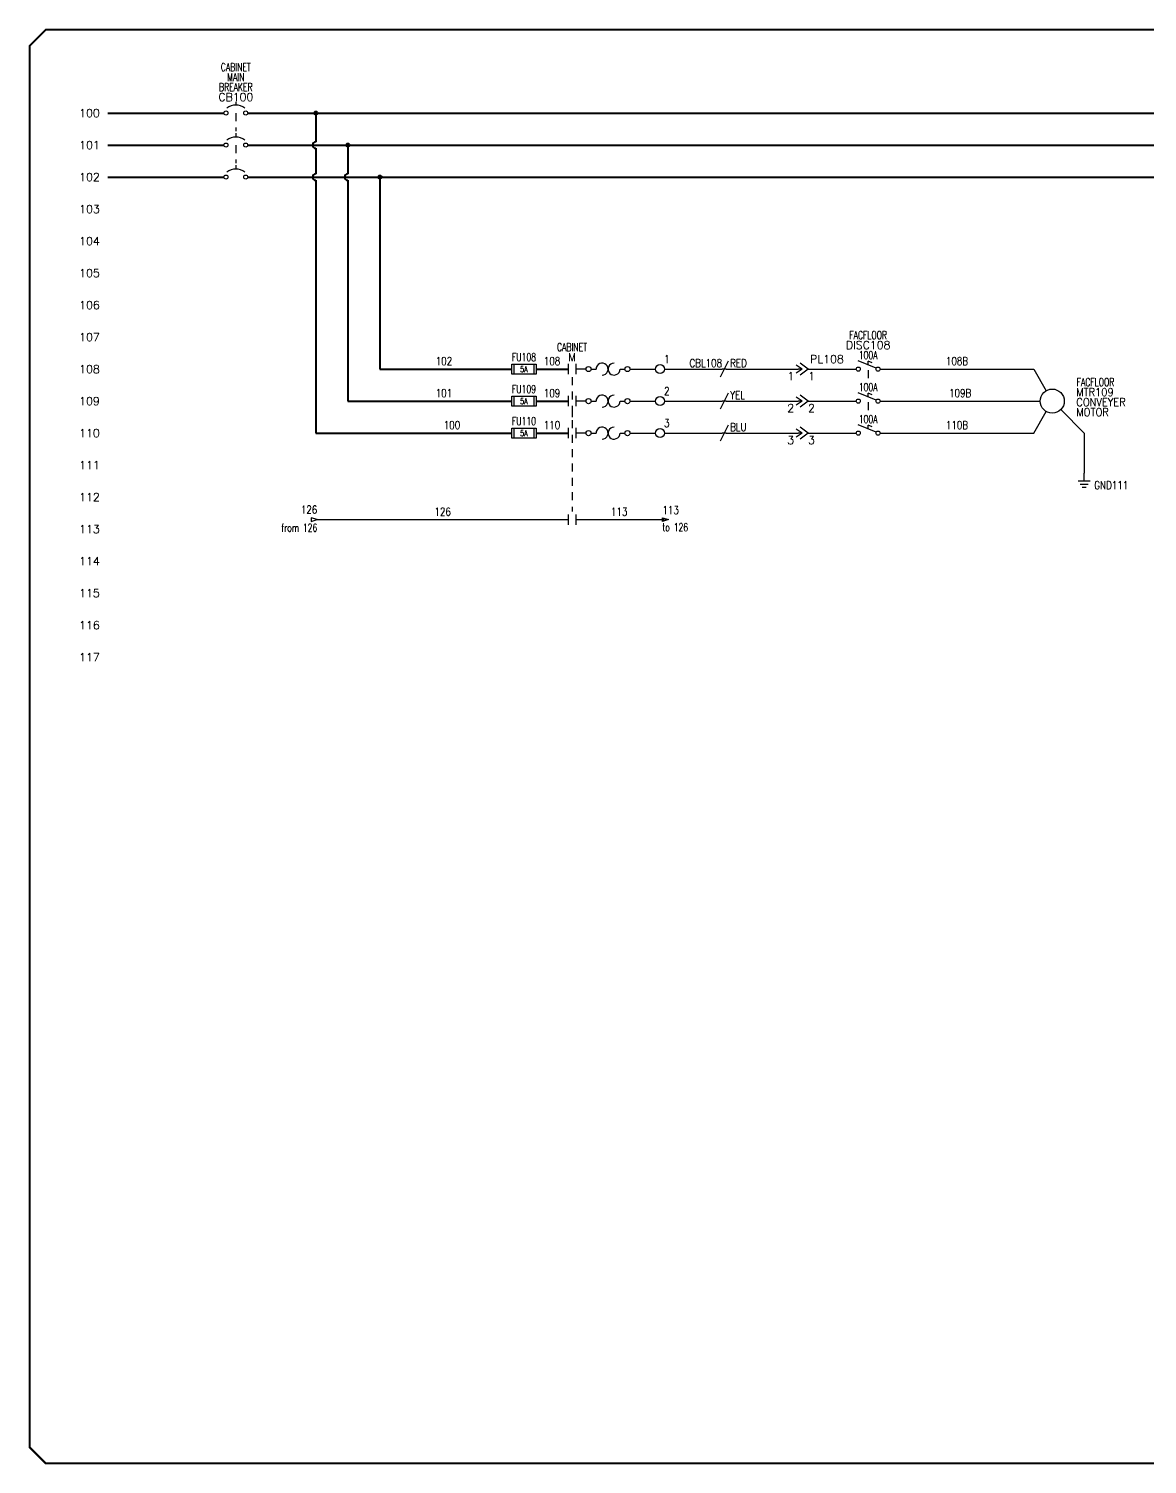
# Model space of a CAD drawing. Extents: x 0 to 33.5, y 0 to 22.4.
# Drawn here: x 0.02 to 17.48, y 0.02 to 22.44 of the extents above; entities that cross this region are included whole.
import ezdxf
from ezdxf.enums import TextEntityAlignment as Align

# ---------------------------------------------------------------- set-up
doc = ezdxf.new("R2010")
doc.units = 0
doc.header["$LTSCALE"] = 0.25
doc.header["$MEASUREMENT"] = 0
doc.linetypes.add('DASHED', pattern=[0.75, 0.5, -0.25])
doc.linetypes.add('HIDDEN2', pattern=[0.1875, 0.125, -0.0625])
for name, color, linetype in [('DESC', 150, 'Continuous'), ('LINK', 9, 'DASHED'), ('LOC', 8, 'Continuous'), ('MISC', 7, 'Continuous'), ('SYMS', 7, 'Continuous'), ('TAGS', 150, 'Continuous'), ('TERMS', 123, 'Continuous'), ('TITLE', 7, 'Continuous'), ('WIRECOPY', 84, 'Continuous'), ('WIRENO', 72, 'Continuous'), ('WIREREF', 52, 'Continuous'), ('WIREREF_DEST', 52, 'Continuous'), ('WIRES_14AWG_BLU', 5, 'Continuous'), ('XREF', 7, 'Continuous')]:
    doc.layers.add(name, color=color, linetype=linetype)
for name, color, linetype, lineweight in [('WIRES_10AWG_BLK', 9, 'Continuous', 40), ('WIRES_14AWG_BLK', 9, 'Continuous', 30), ('WIRES_14AWG_GRN', 3, 'Continuous', 30), ('WIRES_14AWG_RED', 1, 'Continuous', 30), ('WIRES_14AWG_YEL', 2, 'Continuous', 30)]:
    doc.layers.add(name, color=color, linetype=linetype, lineweight=lineweight)
doc.styles.add('ITALIC', font='ITALIC')
doc.styles.add('SIMPLEX', font='SIMPLEX')
doc.styles.add('WD', font='romans.shx')

# ---------------------------------------------------------------- blocks, each defined once
blk = doc.blocks.new('NO_NUM_acade_title')
at = {"layer": 'TITLE', "const_width": 0.0312}
blk.add_lwpolyline([(30.594, 0.281), (30.594, 22.177), (30.344, 22.427), (0.281, 22.427), (0.031, 22.177), (0.031, 0.281), (0.281, 0.031), (30.344, 0.031)], close=True, dxfattribs=at)
at = {"layer": 'TITLE', "color": 1, "style": 'ITALIC'}
for tag, height, p in [('TITLE#1', 0.125, (32.156, 3.406)), ('TITLE#2', 0.125, (32.156, 3.204)), ('TITLE#3', 0.125, (32.156, 3.001)), ('TITLE#4', 0.125, (32.156, 2.799)), ('DWG#', 0.2, (32.156, 0.826))]:
    blk.add_attdef(tag, text='', height=height, dxfattribs=at).set_placement(p, align=Align.CENTER)
at = {"layer": 'TITLE', "color": 1, "style": 'SIMPLEX'}
blk.add_attdef('CAD#', (30.826, 1.958), '', height=0.0938, rotation=90, dxfattribs=at)
at = {"layer": 'TITLE', "color": 1}
for tag, p, height, style in [('ENGINEER', (31.237, 1.958), 0.0938, 'ITALIC'), ('CHKDBY', (32.424, 1.958), 0.0938, 'ITALIC'), ('JOB#', (31.464, 1.644), 0.0938, 'SIMPLEX'), ('DRAWNBY', (32.494, 1.644), 0.0938, 'ITALIC'), ('SCALE', (31.353, 1.344), 0.0938, 'SIMPLEX'), ('DATE', (32.408, 1.344), 0.0938, 'SIMPLEX'), ('SHTS', (32.532, 0.25), 0.2, 'ITALIC')]:
    blk.add_attdef(tag, p, '', height=height, dxfattribs=dict(at, style=style))
at = {"layer": 'TITLE', "color": 1, "style": 'ITALIC'}
blk.add_attdef('SH#', text='', height=0.2, dxfattribs=at).set_placement((31.881, 0.25), align=Align.RIGHT)
at = {"layer": 'TITLE', "color": 7, "flags": 9}
blk.add_attdef('WD_TB', (31.219, 0.031), '', height=0.125, dxfattribs=at)
blk = doc.blocks.new('WD_MLRH')
at = {"style": 'WD'}
blk.add_attdef('RUNGFIRST', text='', height=0.125, dxfattribs=at).set_placement((-0.25, 0), align=Align.MIDDLE_RIGHT)
at = {"style": 'WD', "flags": 1}
for tag, p in [('RUNGHORV', (-0.25, -0.127)), ('RUNGDIST', (-0.25, -0.2)), ('RUNGCNT', (-0.25, -0.237)), ('RUNGINC', (-0.25, -0.163)), ('WIRE-START', (-0.25, -0.356)), ('WIRE-GSUF', (-0.25, -0.396)), ('PH3SPACE', (-0.25, -0.437)), ('WIREMODE', (-0.25, -0.281)), ('WIREFMT', (-0.25, -0.321))]:
    blk.add_attdef(tag, text='', height=0.025, dxfattribs=at).set_placement(p, align=Align.RIGHT)
blk = doc.blocks.new('HCB1')
blk.add_line((0, 0.173), (0, 0.126))
for centre in [(-0.155, 0), (0.155, 0)]:
    blk.add_circle(centre, 0.0322)
blk.add_arc((0, -0.109), 0.234, 53.1301, 126.8699)
at = {"style": 'WD', "width": 0.7}
for tag, p in [('INST', (0, 0.826)), ('LOC', (0, 0.656)), ('DESC1', (0, 0.5)), ('DESC2', (0, 0.344)), ('RATING1', (0, -0.188)), ('XREF', (0, -0.344))]:
    blk.add_attdef(tag, text='', height=0.125, dxfattribs=at).set_placement(p, align=Align.CENTER)
at = {"style": 'WD'}
blk.add_attdef('TAG1', text='', height=0.125, dxfattribs=at).set_placement((0, 0.188), align=Align.CENTER)
for tag, p in [('X2LINK', (0, 0.219)), ('X8LINK', (0, 0))]:
    blk.add_attdef(tag, p, '', height=0.01, dxfattribs=at)
for tag, p, height, flags in [('X4TERM01', (-0.188, 0), 0.0125, 1), ('X1TERM02', (0.188, 0), 0.0125, 1), ('FAMILY', (0.205, 0.152), 0.01, 9), ('CONTACT', (0.205, 0.133), 0.01, 9)]:
    blk.add_attdef(tag, p, '', height=height, dxfattribs=dict(at, flags=flags))
at = {"linetype": 'Continuous', "style": 'WD', "flags": 9}
for tag, p in [('ASSYCODE', (0.219, 0.062)), ('MFG', (0.228, 0.089)), ('CAT', (0.23, 0.108))]:
    blk.add_attdef(tag, text='', height=0.01, dxfattribs=at).set_placement(p, align=Align.CENTER)
at = {"linetype": 'Continuous', "style": 'WD', "flags": 8}
blk.add_attdef('TERM01', text='', height=0.125, dxfattribs=at).set_placement((-0.25, -0.031), align=Align.TOP_RIGHT)
blk.add_attdef('TERM02', text='', height=0.125, dxfattribs=at).set_placement((0.25, -0.031), align=Align.TOP_LEFT)
blk = doc.blocks.new('HCB2')
at = {"linetype": 'HIDDEN2'}
blk.add_line((0, 0.187), (0, 0.141), dxfattribs=at)
for centre in [(-0.155, 0), (0.155, 0)]:
    blk.add_circle(centre, 0.0322)
blk.add_arc((0, -0.109), 0.234, 53.1301, 126.8699)
at = {"style": 'WD', "width": 0.7}
for tag, p in [('INST', (0, 0.863)), ('LOC', (0, 0.693)), ('DESC1', (0, 0.537)), ('DESC2', (0, 0.38)), ('RATING1', (0, -0.188)), ('XREF', (0, -0.344))]:
    blk.add_attdef(tag, text='', height=0.125, dxfattribs=at).set_placement(p, align=Align.CENTER)
at = {"style": 'WD'}
blk.add_attdef('TAG2', text='', height=0.125, dxfattribs=at).set_placement((0, 0.224), align=Align.CENTER)
for tag, p in [('X2LINK', (0, 0.219)), ('X8LINK', (0, 0))]:
    blk.add_attdef(tag, p, '', height=0.01, dxfattribs=at)
for tag, p, height, flags in [('X4TERM01', (-0.188, 0), 0.0125, 1), ('FAMILY', (0.054, 0.183), 0.01, 9), ('CONTACT', (0.054, 0.159), 0.01, 9), ('X1TERM02', (0.188, 0), 0.0125, 1)]:
    blk.add_attdef(tag, p, '', height=height, dxfattribs=dict(at, flags=flags))
at = {"linetype": 'Continuous', "style": 'WD', "flags": 8}
blk.add_attdef('TERM01', text='', height=0.125, dxfattribs=at).set_placement((-0.25, -0.031), align=Align.TOP_RIGHT)
blk.add_attdef('TERM02', text='', height=0.125, dxfattribs=at).set_placement((0.25, -0.031), align=Align.TOP_LEFT)
blk = doc.blocks.new('WDDOT')
for radius in [0.03, 0.0187, 0.00929]:
    blk.add_circle((0, 0), radius)
blk = doc.blocks.new('WD_WCH')
at = {"linetype": 'Continuous', "style": 'WD', "width": 0.8}
blk.add_attdef('WIRECOPY', text='', height=0.125, dxfattribs=at).set_placement((0, 0.0625), align=Align.CENTER)
blk = doc.blocks.new('HFU1')
for p, q in [((-0.188, -0.078), (-0.188, 0.078)), ((-0.188, 0.078), (0.188, 0.078)), ((-0.156, 0.078), (-0.156, -0.078)), ((0.156, 0.078), (0.156, -0.078)), ((0.188, 0.078), (0.188, -0.078)), ((0.188, -0.078), (-0.188, -0.078))]:
    blk.add_line(p, q)
at = {"style": 'WD', "width": 0.7}
for tag, p in [('INST', (0, 0.422)), ('TAG1', (0, 0.125)), ('LOC', (0, 0.266))]:
    blk.add_attdef(tag, text='', height=0.125, dxfattribs=at).set_placement(p, align=Align.CENTER)
at = {"linetype": 'Continuous', "style": 'WD', "flags": 9}
for tag, p in [('ASSYCODE', (0.157, 0.251)), ('MFG', (0.156, 0.083)), ('CAT', (0.156, 0.102))]:
    blk.add_attdef(tag, text='', height=0.01, dxfattribs=at).set_placement(p, align=Align.CENTER)
at = {"style": 'WD'}
for tag, p, height, flags in [('X4TERM01', (-0.188, 0), 0.0109, 1), ('FAMILY', (0.129, 0.108), 0.01, 9), ('X1TERM02', (0.188, 0), 0.0109, 1)]:
    blk.add_attdef(tag, p, '', height=height, dxfattribs=dict(at, flags=flags))
at = {"style": 'WD', "width": 0.7}
blk.add_attdef('RATING1', text='', height=0.0938, dxfattribs=at).set_placement((0, 0), align=Align.MIDDLE_CENTER)
at = {"style": 'WD'}
for tag, p in [('X2LINK', (0, 0.109)), ('X8LINK', (0, -0.109))]:
    blk.add_attdef(tag, p, '', height=0.01, dxfattribs=at)
at = {"linetype": 'Continuous', "style": 'WD', "width": 0.7, "flags": 8}
blk.add_attdef('TERM01', text='', height=0.1, dxfattribs=at).set_placement((-0.25, -0.016), align=Align.TOP_RIGHT)
at = {"style": 'WD', "width": 0.7}
for tag, p in [('DESC1', (0.047, -0.234)), ('DESC2', (0.047, -0.391)), ('DESC3', (0.047, -0.547))]:
    blk.add_attdef(tag, text='', height=0.125, dxfattribs=at).set_placement(p, align=Align.MIDDLE_LEFT)
at = {"linetype": 'Continuous', "style": 'WD', "width": 0.7, "flags": 8}
blk.add_attdef('TERM02', text='', height=0.1, dxfattribs=at).set_placement((0.25, -0.016), align=Align.TOP_LEFT)
blk = doc.blocks.new('WD_WNH')
at = {"linetype": 'Continuous', "style": 'WD', "width": 0.8}
blk.add_attdef('WIRENO', text='', height=0.125, dxfattribs=at).set_placement((0, 0.062), align=Align.CENTER)
at = {"style": 'WD', "flags": 1}
for tag, p in [('W01USER', (0, 0.078)), ('W02USER', (0, 0.07)), ('W03USER', (0, 0.062)), ('W04USER', (0, 0.055)), ('W05USER', (0, 0.047)), ('W06USER', (0, 0.039)), ('W07USER', (0, 0.031)), ('W08USER', (0, 0.023)), ('W09USER', (0, 0.016)), ('W10USER', (0, 0.008))]:
    blk.add_attdef(tag, text='', height=0.005, dxfattribs=at).set_placement(p, align=Align.CENTER)
blk = doc.blocks.new('HMS21OL')
at = {"linetype": 'Continuous'}
for p, q in [((-0.062, 0.08), (-0.062, -0.08)), ((0.062, 0.08), (0.062, -0.08))]:
    blk.add_line(p, q, dxfattribs=at)
for p, q in [((0.219, 0), (0.062, 0)), ((0.299, 0), (0.375, 0)), ((0.75, 0), (0.826, 0))]:
    blk.add_line(p, q)
for centre in [(0.259, 0), (0.866, 0)]:
    blk.add_circle(centre, 0.04, dxfattribs=at)
for centre, start, end in [((0.469, 0), 270.001, 180.002), ((0.656, 0), 90, 0.001)]:
    blk.add_arc(centre, 0.0938, start, end)
at = {"style": 'WD'}
for tag, width, p in [('INST', 0.7, (0, 0.451)), ('TAG2', 0.9, (0, 0.125)), ('LOC', 0.7, (0, 0.281)), ('XREF', 0.7, (0, -0.297)), ('DESC1', 0.7, (0, -0.454)), ('DESC2', 0.7, (0, -0.61)), ('DESC3', 0.7, (0, -0.766))]:
    blk.add_attdef(tag, text='', height=0.125, dxfattribs=dict(at, width=width)).set_placement(p, align=Align.CENTER)
for tag, p, height, flags in [('X4TERM01', (-0.062, 0), 0.0125, 1), ('FAMILY', (0.097, 0.053), 0.01, 9), ('CONTACT', (0.097, 0.036), 0.01, 1), ('X1TERM02', (0.906, 0), 0.0125, 1)]:
    blk.add_attdef(tag, p, '', height=height, dxfattribs=dict(at, flags=flags))
for tag, p in [('X2LINK', (0, 0.125)), ('X8LINK', (0, -0.125))]:
    blk.add_attdef(tag, p, '', height=0.01, dxfattribs=at)
at = {"linetype": 'Continuous', "style": 'WD', "flags": 8}
blk.add_attdef('TERM01', text='', height=0.125, dxfattribs=at).set_placement((-0.125, -0.031), align=Align.TOP_RIGHT)
blk.add_attdef('TERM02', text='', height=0.125, dxfattribs=at).set_placement((0.969, -0.031), align=Align.TOP_LEFT)
blk = doc.blocks.new('HT0002')
blk.add_circle((0, 0), 0.0699)
at = {"style": 'WD'}
for tag, p, width in [('INST', (0.062, 0.42), 0.7), ('LOC', (0.062, 0.25), 0.7), ('DESC1', (0.053, -0.385), 0.8)]:
    blk.add_attdef(tag, p, '', height=0.125, dxfattribs=dict(at, width=width))
at = {"style": 'WD', "flags": 1}
for tag, p, height in [('X4TERM01', (-0.07, 0), 0.0125), ('X4TERMDESC01', (-0.055, -0.023), 0.025), ('X2TERMDESC01', (-0.006, 0.029), 0.025), ('STRIPSEQ', (0, 0), 0.00125), ('X2TERM01', (0, 0.07), 0.0125), ('X2PIN01', (0.033, 0.084), 0.0125), ('X1TERMDESC01', (0.039, 0.007), 0.025), ('X1TERM01', (0.07, 0), 0.0125), ('X1PIN01', (0.087, 0.016), 0.0125), ('X4PIN01', (-0.114, -0.038), 0.0125), ('LINKTERM', (0, -0.002), 0.00125), ('X8TERM01', (0, -0.07), 0.0125), ('X8TERMDESC01', (0, -0.054), 0.025), ('X8PIN01', (0.026, -0.096), 0.0125)]:
    blk.add_attdef(tag, p, '', height=height, dxfattribs=at)
at = {"linetype": 'Continuous', "style": 'WD'}
for tag, p, height, width, flags in [('TERM01', (0.062, 0.094), 0.125, 0.8, 8), ('TAGSTRIP', (0.053, -0.229), 0.125, 0.9, 8), ('DESC2', (0.053, -0.541), 0.125, 0.8, 8), ('CAT', (0.213, -0.406), 0.109, 0.8, 1), ('DESC3', (0.053, -0.698), 0.125, 0.8, 8)]:
    blk.add_attdef(tag, p, '', height=height, dxfattribs=dict(at, width=width, flags=flags))
at = {"linetype": 'Continuous', "style": 'WD', "width": 0.8, "flags": 1}
blk.add_attdef('MFG', text='', height=0.109, dxfattribs=at).set_placement((0.088, -0.406), align=Align.RIGHT)
at = {"style": 'WD', "width": 0.7, "flags": 1}
blk.add_attdef('ASSYCODE', (0.062, -0.281), '', height=0.01, dxfattribs=at)
blk = doc.blocks.new('HW01')
for p, q in [((0.062, 0.125), (-0.062, -0.125)), ((0.031, 0), (-0.031, 0))]:
    blk.add_line(p, q)
at = {"style": 'WD', "width": 0.7, "flags": 1}
for tag, p in [('INST', (0, 0.357)), ('LOC', (0, 0.188)), ('XREF', (0, -0.3)), ('DESC1', (0, -0.456)), ('DESC2', (0, -0.613))]:
    blk.add_attdef(tag, text='', height=0.125, dxfattribs=at).set_placement(p, align=Align.CENTER)
at = {"style": 'WD', "width": 0.8}
blk.add_attdef('TAG1', text='', height=0.125, dxfattribs=at).set_placement((-0.031, 0.031), align=Align.RIGHT)
at = {"style": 'WD', "flags": 1}
for tag, p in [('X4TERM01', (-0.031, 0)), ('X1TERM01', (0.031, 0))]:
    blk.add_attdef(tag, p, '', height=0.0125, dxfattribs=at)
at = {"linetype": 'Continuous', "style": 'WD', "flags": 9}
blk.add_attdef('ASSYCODE', text='', height=0.01, dxfattribs=at).set_placement((0.029, 0.042), align=Align.CENTER)
at = {"style": 'WD'}
for tag, p in [('X2LINK', (0, 0.125)), ('X8LINK', (0, -0.125))]:
    blk.add_attdef(tag, p, '', height=0.01, dxfattribs=at)
at = {"style": 'WD', "flags": 9}
blk.add_attdef('FAMILY', text='', height=0.01, dxfattribs=at).set_placement((0.023, 0.118), align=Align.CENTER)
at = {"style": 'WD', "width": 0.8}
for tag, p, height in [('RATING1', (0.094, 0.031), 0.125), ('RATING2', (0.094, -0.13), 0.0938)]:
    blk.add_attdef(tag, p, '', height=height, dxfattribs=at)
at = {"style": 'WD', "width": 0.8, "flags": 1}
blk.add_attdef('MFG', text='', height=0.0938, dxfattribs=at).set_placement((-0.125, -0.031), align=Align.TOP_RIGHT)
blk.add_attdef('CAT', text='', height=0.0938, dxfattribs=at).set_placement((0.031, -0.031), align=Align.TOP_LEFT)
blk = doc.blocks.new('HW02')
for p, q in [((0.062, 0.125), (-0.062, -0.125)), ((0.031, 0), (-0.031, 0))]:
    blk.add_line(p, q)
at = {"style": 'WD', "width": 0.7, "flags": 1}
for tag, p in [('INST', (0, 0.357)), ('LOC', (0, 0.188)), ('XREF', (0, -0.3)), ('DESC1', (0, -0.456)), ('DESC2', (0, -0.613))]:
    blk.add_attdef(tag, text='', height=0.125, dxfattribs=at).set_placement(p, align=Align.CENTER)
at = {"style": 'WD', "width": 0.8}
blk.add_attdef('TAG2', text='', height=0.125, dxfattribs=at).set_placement((-0.031, 0.031), align=Align.RIGHT)
at = {"style": 'WD', "flags": 1}
for tag, p in [('X4TERM01', (-0.031, 0)), ('X1TERM01', (0.031, 0))]:
    blk.add_attdef(tag, p, '', height=0.0125, dxfattribs=at)
at = {"style": 'WD'}
for tag, p in [('X2LINK', (0, 0.125)), ('X8LINK', (0, -0.125))]:
    blk.add_attdef(tag, p, '', height=0.01, dxfattribs=at)
at = {"style": 'WD', "flags": 9}
blk.add_attdef('FAMILY', text='', height=0.01, dxfattribs=at).set_placement((0.023, 0.118), align=Align.CENTER)
at = {"style": 'WD', "width": 0.8}
for tag, p, height in [('RATING1', (0.094, 0.031), 0.125), ('RATING2', (0.094, -0.13), 0.0938)]:
    blk.add_attdef(tag, p, '', height=height, dxfattribs=at)
blk = doc.blocks.new('HC01PJ')
for p, q in [((-0.031, 0), (-0.125, 0.062)), ((-0.031, 0), (-0.125, -0.062)), ((-0.031, 0), (-0.094, 0)), ((0.062, 0), (-0.062, 0.094)), ((0.062, 0), (-0.062, -0.094))]:
    blk.add_line(p, q)
at = {"style": 'WD', "width": 0.7}
for tag, p in [('DESC1', (-0.031, 0.406)), ('DESC2', (-0.031, 0.25))]:
    blk.add_attdef(tag, text='', height=0.125, dxfattribs=at).set_placement(p, align=Align.RIGHT)
for tag, p in [('INST', (0.094, 0.406)), ('LOC', (0.094, 0.25))]:
    blk.add_attdef(tag, p, '', height=0.125, dxfattribs=at)
at = {"style": 'WD'}
for tag, p, height, flags in [('X4TERMDESC01', (-0.106, 0.022), 0.01, 1), ('X4TERM01', (-0.094, 0), 0.0125, 1), ('FAMILY', (0.048, 0.121), 0.01, 9), ('X1TERM02', (0.062, 0), 0.0125, 1), ('X1TERMDESC02', (0.067, 0.016), 0.01, 1)]:
    blk.add_attdef(tag, p, '', height=height, dxfattribs=dict(at, flags=flags))
for tag, p, height in [('X2LINK', (-0.062, 0.125), 0.01), ('TAG1', (0.094, 0.094), 0.125), ('X8LINK', (-0.062, -0.125), 0.01)]:
    blk.add_attdef(tag, p, '', height=height, dxfattribs=at)
at = {"linetype": 'Continuous', "style": 'WD', "flags": 9}
for tag, p in [('ASSYCODE', (0.067, 0.044)), ('MFG', (0.072, 0.057)), ('CAT', (0.073, 0.077))]:
    blk.add_attdef(tag, text='', height=0.01, dxfattribs=at).set_placement(p, align=Align.CENTER)
at = {"linetype": 'Continuous', "style": 'WD', "flags": 8}
blk.add_attdef('TERM01', text='', height=0.125, dxfattribs=at).set_placement((-0.156, -0.047), align=Align.TOP_RIGHT)
blk.add_attdef('TERM02', text='', height=0.125, dxfattribs=at).set_placement((0.062, -0.047), align=Align.TOP_LEFT)
blk = doc.blocks.new('HC02PJ')
for p, q in [((-0.031, 0), (-0.125, 0.062)), ((-0.031, 0), (-0.125, -0.062)), ((-0.031, 0), (-0.094, 0)), ((0.062, 0), (-0.062, 0.094)), ((0.062, 0), (-0.062, -0.094))]:
    blk.add_line(p, q)
at = {"style": 'WD', "width": 0.7}
for tag, p in [('DESC1', (-0.031, 0.406)), ('DESC2', (-0.031, 0.25))]:
    blk.add_attdef(tag, text='', height=0.125, dxfattribs=at).set_placement(p, align=Align.RIGHT)
for tag, p in [('INST', (0.094, 0.406)), ('LOC', (0.094, 0.25))]:
    blk.add_attdef(tag, p, '', height=0.125, dxfattribs=at)
at = {"style": 'WD'}
for tag, p, height, flags in [('X4TERMDESC01', (-0.113, 0.019), 0.01, 1), ('X4TERM01', (-0.094, 0), 0.0125, 1), ('FAMILY', (0.048, 0.121), 0.01, 9), ('X1TERM02', (0.062, 0), 0.0125, 1), ('X1TERMDESC02', (0.067, 0.014), 0.01, 1)]:
    blk.add_attdef(tag, p, '', height=height, dxfattribs=dict(at, flags=flags))
for tag, p, height in [('X2LINK', (-0.062, 0.125), 0.01), ('TAG2', (0.094, 0.094), 0.125), ('X8LINK', (-0.062, -0.125), 0.01)]:
    blk.add_attdef(tag, p, '', height=height, dxfattribs=at)
at = {"linetype": 'Continuous', "style": 'WD', "flags": 8}
blk.add_attdef('TERM01', text='', height=0.125, dxfattribs=at).set_placement((-0.156, -0.047), align=Align.TOP_RIGHT)
blk.add_attdef('TERM02', text='', height=0.125, dxfattribs=at).set_placement((0.062, -0.047), align=Align.TOP_LEFT)
blk = doc.blocks.new('HDS11')
for p, q in [((0.126, 0.013), (-0.156, 0.13)), ((0, 0.065), (0, 0.125)), ((0.062, 0.099), (0, 0.125))]:
    blk.add_line(p, q)
for centre in [(-0.155, 0), (0.155, 0)]:
    blk.add_circle(centre, 0.0322)
at = {"style": 'WD', "width": 0.7}
for tag, p in [('INST', (0, 0.625)), ('LOC', (0, 0.469)), ('RATING1', (0, 0.156)), ('XREF', (0, -0.236)), ('DESC1', (0, -0.406)), ('DESC2', (0, -0.562))]:
    blk.add_attdef(tag, text='', height=0.125, dxfattribs=at).set_placement(p, align=Align.CENTER)
at = {"style": 'WD'}
blk.add_attdef('TAG1', text='', height=0.125, dxfattribs=at).set_placement((0, 0.312), align=Align.CENTER)
for tag, p in [('X2LINK', (0, 0.438)), ('X8LINK', (0, -0.016))]:
    blk.add_attdef(tag, p, '', height=0.01, dxfattribs=at)
for tag, p, height, flags in [('X4TERM01', (-0.188, 0), 0.0125, 1), ('X1TERM02', (0.188, 0), 0.0125, 1), ('FAMILY', (0.206, 0.131), 0.01, 9), ('CONTACT', (0.206, 0.04), 0.01, 9)]:
    blk.add_attdef(tag, p, '', height=height, dxfattribs=dict(at, flags=flags))
at = {"linetype": 'Continuous', "style": 'WD', "flags": 9}
for tag, p in [('ASSYCODE', (0.219, 0.062)), ('MFG', (0.228, 0.089)), ('CAT', (0.23, 0.108))]:
    blk.add_attdef(tag, text='', height=0.01, dxfattribs=at).set_placement(p, align=Align.CENTER)
at = {"linetype": 'Continuous', "style": 'WD', "flags": 8}
blk.add_attdef('TERM01', text='', height=0.125, dxfattribs=at).set_placement((-0.25, -0.031), align=Align.TOP_RIGHT)
blk.add_attdef('TERM02', text='', height=0.125, dxfattribs=at).set_placement((0.25, -0.031), align=Align.TOP_LEFT)
blk = doc.blocks.new('HDS21')
for p, q in [((0.126, 0.013), (-0.156, 0.13)), ((0, 0.065), (0, 0.125)), ((0.062, 0.099), (0, 0.125))]:
    blk.add_line(p, q)
for centre in [(-0.155, 0), (0.155, 0)]:
    blk.add_circle(centre, 0.0322)
at = {"style": 'WD', "width": 0.7}
for tag, p in [('INST', (0, 0.625)), ('LOC', (0, 0.469)), ('RATING1', (0, 0.156)), ('XREF', (0, -0.236)), ('DESC1', (0, -0.406)), ('DESC2', (0, -0.562))]:
    blk.add_attdef(tag, text='', height=0.125, dxfattribs=at).set_placement(p, align=Align.CENTER)
at = {"style": 'WD'}
blk.add_attdef('TAG2', text='', height=0.125, dxfattribs=at).set_placement((0, 0.312), align=Align.CENTER)
for tag, p in [('X2LINK', (0, 0.281)), ('X8LINK', (0, -0.016))]:
    blk.add_attdef(tag, p, '', height=0.01, dxfattribs=at)
for tag, p, height, flags in [('X4TERM01', (-0.188, 0), 0.0125, 1), ('X1TERM02', (0.188, 0), 0.0125, 1), ('FAMILY', (0.206, 0.131), 0.01, 9), ('CONTACT', (0.206, 0.103), 0.01, 9)]:
    blk.add_attdef(tag, p, '', height=height, dxfattribs=dict(at, flags=flags))
at = {"linetype": 'Continuous', "style": 'WD', "flags": 8}
blk.add_attdef('TERM01', text='', height=0.125, dxfattribs=at).set_placement((-0.25, -0.031), align=Align.TOP_RIGHT)
blk.add_attdef('TERM02', text='', height=0.125, dxfattribs=at).set_placement((0.25, -0.031), align=Align.TOP_LEFT)
blk = doc.blocks.new('HMO13')
blk.add_circle((0, 0), 0.188)
at = {"style": 'WD'}
for tag, p, width in [('INST', (0.381, 0.403), 0.7), ('LOC', (0.381, 0.234), 0.7), ('TAG1', (0.375, 0.077), 0.9), ('DESC1', (0.376, -0.079), 0.9), ('DESC2', (0.376, -0.235), 0.9), ('RATING3', (0.375, -0.548), 0.8), ('DESC3', (0.376, -0.391), 0.9), ('RATING4', (0.375, -0.704), 0.8), ('WDTAGALT', (0.375, -0.875), 0.7)]:
    blk.add_attdef(tag, p, '', height=0.125, dxfattribs=dict(at, width=width))
at = {"style": 'WD', "width": 0.8}
blk.add_attdef('RATING1', text='', height=0.1, dxfattribs=at).set_placement((0, 0), align=Align.CENTER)
at = {"style": 'WD', "flags": 1}
for tag, p in [('X4TERM02', (-0.188, 0)), ('X0TERM01', (-0.094, 0.162)), ('X0TERM03', (-0.094, -0.162)), ('X0TERM04', (0.133, -0.133))]:
    blk.add_attdef(tag, p, '', height=0.0125, dxfattribs=at)
at = {"linetype": 'Continuous', "style": 'WD', "flags": 9}
blk.add_attdef('ASSYCODE', text='', height=0.01, dxfattribs=at).set_placement((0, 0.125), align=Align.CENTER)
at = {"style": 'WD', "flags": 9}
blk.add_attdef('FAMILY', text='', height=0.01, dxfattribs=at).set_placement((-0.005, 0.17), align=Align.CENTER)
at = {"linetype": 'Continuous', "style": 'WD', "flags": 1}
for tag, p in [('MFG', (0, 0.14)), ('CAT', (0, 0.159))]:
    blk.add_attdef(tag, text='', height=0.01, dxfattribs=at).set_placement(p, align=Align.MIDDLE)
at = {"style": 'WD', "width": 0.8}
blk.add_attdef('RATING2', text='', height=0.1, dxfattribs=at).set_placement((0, -0.031), align=Align.TOP_CENTER)
blk = doc.blocks.new('VGND2')
for p, q in [((0, -0.125), (0, 0)), ((0.09375, -0.125), (-0.09375, -0.125)), ((-0.0625, -0.171875), (0.0625, -0.171875)), ((-0.03125, -0.21875), (0.03125, -0.21875))]:
    blk.add_line(p, q)
at = {"style": 'WD', "flags": 1}
for tag in ['ASSYCODE', 'X2TERM01', 'CAT', 'FAMILY', 'MFG']:
    blk.add_attdef(tag, (0, 0), '', height=0.01, dxfattribs=at)
at = {"style": 'WD', "width": 0.8}
for tag, p in [('INST', (0.15625, 0.125)), ('LOC', (0.15625, -0.03125)), ('TAG1', (0.15625, -0.1875)), ('DESC1', (0.15625, -0.34375)), ('DESC2', (0.15625, -0.5))]:
    blk.add_attdef(tag, text='', height=0.125, dxfattribs=at).set_placement(p, align=Align.MIDDLE_LEFT)
blk = doc.blocks.new('HCR21')
at = {"linetype": 'Continuous'}
for p, q in [((-0.062, 0.08), (-0.062, -0.08)), ((0.062, 0.08), (0.062, -0.08))]:
    blk.add_line(p, q, dxfattribs=at)
at = {"style": 'WD'}
for tag, width, p in [('INST', 0.7, (0, 0.451)), ('TAG2', 0.9, (0, 0.125)), ('LOC', 0.7, (0, 0.281)), ('XREF', 0.7, (0, -0.297)), ('DESC1', 0.7, (0, -0.449)), ('DESC2', 0.7, (0, -0.597)), ('DESC3', 0.7, (0, -0.744))]:
    blk.add_attdef(tag, text='', height=0.125, dxfattribs=dict(at, width=width)).set_placement(p, align=Align.CENTER)
for tag, p, height, flags in [('X4TERM01', (-0.062, 0), 0.0125, 1), ('X1TERM02', (0.062, 0), 0.0125, 1), ('FAMILY', (0.097, 0.053), 0.01, 9), ('CONTACT', (0.097, 0.036), 0.01, 1)]:
    blk.add_attdef(tag, p, '', height=height, dxfattribs=dict(at, flags=flags))
for tag, p in [('X2LINK', (0, 0.125)), ('X8LINK', (0, -0.125))]:
    blk.add_attdef(tag, p, '', height=0.01, dxfattribs=at)
at = {"linetype": 'Continuous', "style": 'WD', "flags": 8}
blk.add_attdef('TERM01', text='', height=0.125, dxfattribs=at).set_placement((-0.125, -0.016), align=Align.TOP_RIGHT)
blk.add_attdef('TERM02', text='', height=0.125, dxfattribs=at).set_placement((0.125, -0.016), align=Align.TOP_LEFT)
blk = doc.blocks.new('HA1D3')
blk.add_lwpolyline([(-0.094, 0), (-0.094, -0.031), (0, 0), (-0.094, 0.031), (-0.094, 0)])
at = {"style": 'WD', "width": 0.8, "flags": 8}
blk.add_attdef('WIRENO', text='', height=0.125, dxfattribs=at).set_placement((0, 0.094), align=Align.RIGHT)
at = {"style": 'WD', "flags": 1}
blk.add_attdef('SIGCODE', text='', height=0.01, dxfattribs=at).set_placement((-0.02, 0.047), align=Align.RIGHT)
blk.add_attdef('X1TERM01', (0, 0), '', height=0.01, dxfattribs=at)
at = {"style": 'WD', "width": 0.7}
for tag, p in [('XREF', (0, -0.188)), ('DESC1', (0, -0.375))]:
    blk.add_attdef(tag, text='', height=0.125, dxfattribs=at).set_placement(p, align=Align.RIGHT)
blk = doc.blocks.new('HA1S1')
for points in [[(0, 0), (0, 0.031), (0.094, 0), (0, -0.031), (0, 0)], [(0.011, 0.016), (0.011, -0.016), (0.058, 0), (0.011, 0.016)]]:
    blk.add_lwpolyline(points)
at = {"style": 'WD', "flags": 1}
for tag, p in [('SIGCODE', (-0.02, 0.047)), ('X4TERM01', (0, 0))]:
    blk.add_attdef(tag, p, '', height=0.01, dxfattribs=at)
at = {"style": 'WD', "width": 0.8, "flags": 8}
blk.add_attdef('WIRENO', (0, 0.087), '', height=0.125, dxfattribs=at)
at = {"style": 'WD', "width": 0.7}
for tag, p in [('XREF', (0, -0.181)), ('DESC1', (0, -0.356))]:
    blk.add_attdef(tag, p, '', height=0.125, dxfattribs=at)

msp = doc.modelspace()

# ---------------------------------------------------------------- linework, layer by layer
at = {"layer": 'LINK'}
for points in [[(3.25, 21.125), (3.25, 20.844)], [(3.25, 20.625), (3.25, 20.344)], [(13.125, 17.109), (13.125, 16.906)], [(8.5, 17), (8.5, 16.75)], [(8.5, 17), (8.5, 14.898)], [(13.125, 16.609), (13.125, 16.406)], [(8.5, 16.5), (8.5, 16.25)]]:
    msp.add_lwpolyline(points, dxfattribs=at)
at = {"layer": 'WIRES_10AWG_BLK'}
for p, q in [((1.25, 21.125), (3.062, 21.125)), ((3.438, 21.125), (27.75, 21.125)), ((4.5, 21.125), (4.5, 20.675)), ((1.25, 20.625), (3.062, 20.625)), ((3.438, 20.625), (27.75, 20.625)), ((4.5, 20.575), (4.5, 20.175)), ((5, 20.625), (5, 20.175)), ((1.25, 20.125), (3.062, 20.125)), ((3.438, 20.125), (27.75, 20.125)), ((4.5, 20.075), (4.5, 16.125)), ((5, 20.075), (5, 16.625)), ((5.5, 20.125), (5.5, 17.125)), ((5.5, 17.125), (7.562, 17.125)), ((7.938, 17.125), (8.438, 17.125)), ((5, 16.625), (7.562, 16.625)), ((7.938, 16.625), (8.438, 16.625)), ((4.5, 16.125), (7.562, 16.125)), ((7.938, 16.125), (8.438, 16.125))]:
    msp.add_line(p, q, dxfattribs=at)
for centre in [(4.5, 20.625), (4.5, 20.125), (5, 20.125)]:
    msp.add_arc(centre, 0.05, 90, 270, dxfattribs=at)
at = {"layer": 'WIRES_14AWG_BLK'}
for p, q in [((9.406, 17.125), (9.805, 17.125)), ((9.406, 16.625), (9.805, 16.625)), ((9.406, 16.125), (9.805, 16.125))]:
    msp.add_line(p, q, dxfattribs=at)
at = {"layer": 'WIRES_14AWG_BLU'}
for p, q in [((15.711, 16.125), (15.906, 16.463)), ((9.945, 16.125), (10.844, 16.125)), ((10.906, 16.125), (12.031, 16.125)), ((12.188, 16.125), (12.938, 16.125)), ((13.312, 16.125), (15.711, 16.125))]:
    msp.add_line(p, q, dxfattribs=at)
at = {"layer": 'WIRES_14AWG_GRN'}
for p, q in [((16.133, 16.492), (16.5, 16.125)), ((16.5, 16.125), (16.5, 15.5))]:
    msp.add_line(p, q, dxfattribs=at)
at = {"layer": 'WIRES_14AWG_RED'}
for p, q in [((9.945, 17.125), (10.844, 17.125)), ((10.906, 17.125), (12.031, 17.125)), ((12.188, 17.125), (12.938, 17.125)), ((13.312, 17.125), (15.711, 17.125)), ((15.711, 17.125), (15.906, 16.787)), ((4.522, 14.773), (8.438, 14.773)), ((8.562, 14.773), (9.912, 14.773))]:
    msp.add_line(p, q, dxfattribs=at)
at = {"layer": 'WIRES_14AWG_YEL'}
for p, q in [((9.945, 16.625), (10.844, 16.625)), ((10.906, 16.625), (12.031, 16.625)), ((12.188, 16.625), (12.938, 16.625)), ((13.312, 16.625), (15.812, 16.625))]:
    msp.add_line(p, q, dxfattribs=at)

# ---------------------------------------------------------------- block references
msp.add_blockref('NO_NUM_acade_title', (0, 0))
msp.add_blockref('WD_MLRH', (1.375, 21.125)).add_auto_attribs({'RUNGFIRST': '100'})
at = {"layer": 'SYMS'}
ref = msp.add_blockref('HCB1', (3.25, 21.125), dxfattribs=at)
ref.add_attrib('LOC', 'CABINET', dxfattribs={"layer": 'LOC', "height": 0.125, "style": 'WD', "width": 0.7}).set_placement((3.25, 21.781), align=Align.CENTER)
ref.add_attrib('DESC2', 'BREAKER', dxfattribs={"layer": 'DESC', "height": 0.125, "style": 'WD', "width": 0.7}).set_placement((3.25, 21.469), align=Align.CENTER)
ref.add_attrib('DESC1', 'MAIN', dxfattribs={"layer": 'DESC', "height": 0.125, "style": 'WD', "width": 0.7}).set_placement((3.25, 21.625), align=Align.CENTER)
ref.add_attrib('TAG1', 'CB100', dxfattribs={"layer": 'TAGS', "height": 0.125, "style": 'WD'}).set_placement((3.25, 21.312), align=Align.CENTER)
for name, p in [('WDDOT', (4.5, 21.125)), ('HCB2', (3.25, 20.625)), ('WDDOT', (5, 20.625)), ('HCB2', (3.25, 20.125)), ('WDDOT', (5.5, 20.125)), ('HMS21OL', (8.5, 16.625)), ('HMS21OL', (8.5, 16.125)), ('HCR21', (8.5, 14.773))]:
    msp.add_blockref(name, p, dxfattribs=at)
ref = msp.add_blockref('HDS11', (13.125, 17.125), dxfattribs=at)
ref.add_attrib('LOC', 'FACFLOOR', dxfattribs={"layer": 'LOC', "height": 0.125, "style": 'WD', "width": 0.7}).set_placement((13.125, 17.594), align=Align.CENTER)
ref.add_attrib('TAG1', 'DISC108', dxfattribs={"layer": 'TAGS', "height": 0.125, "style": 'WD'}).set_placement((13.125, 17.438), align=Align.CENTER)
ref.add_attrib('RATING1', '100A', dxfattribs={"layer": 'MISC', "height": 0.125, "style": 'WD', "width": 0.7}).set_placement((13.125, 17.281), align=Align.CENTER)
ref = msp.add_blockref('HMS21OL', (8.5, 17.125), dxfattribs=at)
ref.add_attrib('LOC', 'CABINET', dxfattribs={"layer": 'LOC', "height": 0.125, "style": 'WD', "width": 0.7}).set_placement((8.5, 17.406), align=Align.CENTER)
ref.add_attrib('TAG2', 'M', dxfattribs={"layer": 'TAGS', "height": 0.125, "style": 'WD', "width": 0.9}).set_placement((8.5, 17.25), align=Align.CENTER)
ref = msp.add_blockref('HFU1', (7.75, 17.125), dxfattribs=at)
ref.add_attrib('RATING1', '5A', dxfattribs={"layer": 'MISC', "height": 0.0938, "style": 'WD', "width": 0.7}).set_placement((7.75, 17.125), align=Align.MIDDLE_CENTER)
ref.add_attrib('TAG1', 'FU108', dxfattribs={"layer": 'TAGS', "height": 0.125, "style": 'WD', "width": 0.7}).set_placement((7.75, 17.25), align=Align.CENTER)
ref = msp.add_blockref('HT0002', (9.875, 17.125), dxfattribs=at)
ref.add_attrib('TERM01', '1', (9.938, 17.219), dxfattribs={"layer": 'TERMS', "linetype": 'Continuous', "height": 0.125, "style": 'WD', "width": 0.8, "flags": 8})
ref = msp.add_blockref('HW01', (10.875, 17.125), dxfattribs=at)
ref.add_attrib('RATING1', 'RED', (10.969, 17.156), dxfattribs={"layer": 'MISC', "height": 0.125, "style": 'WD', "width": 0.8})
ref.add_attrib('TAG1', 'CBL108', dxfattribs={"layer": 'TAGS', "height": 0.125, "style": 'WD', "width": 0.8}).set_placement((10.844, 17.156), align=Align.RIGHT)
ref = msp.add_blockref('HC01PJ', (12.125, 17.125), dxfattribs=at)
ref.add_attrib('TAG1', 'PL108', (12.219, 17.219), dxfattribs={"layer": 'TAGS', "height": 0.125, "style": 'WD'})
ref.add_attrib('TERM01', '1', dxfattribs={"layer": 'TERMS', "linetype": 'Continuous', "height": 0.125, "style": 'WD', "flags": 8}).set_placement((11.969, 17.078), align=Align.TOP_RIGHT)
ref.add_attrib('TERM02', '1', dxfattribs={"layer": 'TERMS', "linetype": 'Continuous', "height": 0.125, "style": 'WD', "flags": 8}).set_placement((12.188, 17.078), align=Align.TOP_LEFT)
ref = msp.add_blockref('HFU1', (7.75, 16.625), dxfattribs=at)
ref.add_attrib('RATING1', '5A', dxfattribs={"layer": 'MISC', "height": 0.0938, "style": 'WD', "width": 0.7}).set_placement((7.75, 16.625), align=Align.MIDDLE_CENTER)
ref.add_attrib('TAG1', 'FU109', dxfattribs={"layer": 'TAGS', "height": 0.125, "style": 'WD', "width": 0.7}).set_placement((7.75, 16.75), align=Align.CENTER)
ref = msp.add_blockref('HT0002', (9.875, 16.625), dxfattribs=at)
ref.add_attrib('TERM01', '2', (9.938, 16.719), dxfattribs={"layer": 'TERMS', "linetype": 'Continuous', "height": 0.125, "style": 'WD', "width": 0.8, "flags": 8})
ref = msp.add_blockref('HDS21', (13.125, 16.625), dxfattribs=at)
ref.add_attrib('RATING1', '100A', dxfattribs={"layer": 'MISC', "height": 0.125, "style": 'WD', "width": 0.7}).set_placement((13.125, 16.781), align=Align.CENTER)
ref = msp.add_blockref('HMO13', (16, 16.625), dxfattribs=at)
ref.add_attrib('DESC1', 'CONVEYER', (16.376, 16.546), dxfattribs={"layer": 'DESC', "height": 0.125, "style": 'WD', "width": 0.9})
ref.add_attrib('DESC2', 'MOTOR', (16.376, 16.39), dxfattribs={"layer": 'DESC', "height": 0.125, "style": 'WD', "width": 0.9})
ref.add_attrib('LOC', 'FACFLOOR', (16.381, 16.859), dxfattribs={"layer": 'LOC', "height": 0.125, "style": 'WD', "width": 0.7})
ref.add_attrib('TAG1', 'MTR109', (16.375, 16.702), dxfattribs={"layer": 'TAGS', "height": 0.125, "style": 'WD', "width": 0.9})
ref = msp.add_blockref('HW02', (10.875, 16.625), dxfattribs=at)
ref.add_attrib('RATING1', 'YEL', (10.969, 16.656), dxfattribs={"layer": 'MISC', "height": 0.125, "style": 'WD', "width": 0.8})
ref = msp.add_blockref('HC02PJ', (12.125, 16.625), dxfattribs=at)
ref.add_attrib('TERM01', '2', dxfattribs={"layer": 'TERMS', "linetype": 'Continuous', "height": 0.125, "style": 'WD', "flags": 8}).set_placement((11.969, 16.578), align=Align.TOP_RIGHT)
ref.add_attrib('TERM02', '2', dxfattribs={"layer": 'TERMS', "linetype": 'Continuous', "height": 0.125, "style": 'WD', "flags": 8}).set_placement((12.188, 16.578), align=Align.TOP_LEFT)
ref = msp.add_blockref('HFU1', (7.75, 16.125), dxfattribs=at)
ref.add_attrib('RATING1', '5A', dxfattribs={"layer": 'MISC', "height": 0.0938, "style": 'WD', "width": 0.7}).set_placement((7.75, 16.125), align=Align.MIDDLE_CENTER)
ref.add_attrib('TAG1', 'FU110', dxfattribs={"layer": 'TAGS', "height": 0.125, "style": 'WD', "width": 0.7}).set_placement((7.75, 16.25), align=Align.CENTER)
ref = msp.add_blockref('HDS21', (13.125, 16.125), dxfattribs=at)
ref.add_attrib('RATING1', '100A', dxfattribs={"layer": 'MISC', "height": 0.125, "style": 'WD', "width": 0.7}).set_placement((13.125, 16.281), align=Align.CENTER)
ref = msp.add_blockref('HT0002', (9.875, 16.125), dxfattribs=at)
ref.add_attrib('TERM01', '3', (9.938, 16.219), dxfattribs={"layer": 'TERMS', "linetype": 'Continuous', "height": 0.125, "style": 'WD', "width": 0.8, "flags": 8})
ref = msp.add_blockref('HW02', (10.875, 16.125), dxfattribs=at)
ref.add_attrib('RATING1', 'BLU', (10.969, 16.156), dxfattribs={"layer": 'MISC', "height": 0.125, "style": 'WD', "width": 0.8})
ref = msp.add_blockref('HC02PJ', (12.125, 16.125), dxfattribs=at)
ref.add_attrib('TERM01', '3', dxfattribs={"layer": 'TERMS', "linetype": 'Continuous', "height": 0.125, "style": 'WD', "flags": 8}).set_placement((11.969, 16.078), align=Align.TOP_RIGHT)
ref.add_attrib('TERM02', '3', dxfattribs={"layer": 'TERMS', "linetype": 'Continuous', "height": 0.125, "style": 'WD', "flags": 8}).set_placement((12.188, 16.078), align=Align.TOP_LEFT)
ref = msp.add_blockref('VGND2', (16.5, 15.5), dxfattribs=at)
ref.add_attrib('TAG1', 'GND111', dxfattribs={"layer": 'TAGS', "height": 0.125, "style": 'WD', "width": 0.8}).set_placement((16.656, 15.312), align=Align.MIDDLE_LEFT)
ref = msp.add_blockref('HA1D3', (4.522, 14.773), dxfattribs=at)
ref.add_attrib('WIRENO', '126', dxfattribs={"layer": 'WIREREF_DEST', "height": 0.125, "style": 'WD', "width": 0.8, "flags": 8}).set_placement((4.522, 14.867), align=Align.RIGHT)
ref.add_attrib('XREF', 'from 126', dxfattribs={"layer": 'XREF', "height": 0.125, "style": 'WD', "width": 0.7}).set_placement((4.522, 14.585), align=Align.RIGHT)
ref = msp.add_blockref('HA1S1', (9.912, 14.773), dxfattribs=at)
ref.add_attrib('WIRENO', '113', (9.912, 14.86), dxfattribs={"layer": 'WIREREF', "height": 0.125, "style": 'WD', "width": 0.8, "flags": 8})
ref.add_attrib('XREF', 'to 126', (9.912, 14.592), dxfattribs={"layer": 'XREF', "height": 0.125, "style": 'WD', "width": 0.7})
at = {"layer": 'WIRECOPY'}
ref = msp.add_blockref('WD_WCH', (6.5, 17.125), dxfattribs=at)
ref.add_attrib('WIRECOPY', '102', dxfattribs={"linetype": 'Continuous', "height": 0.125, "style": 'WD', "width": 0.8}).set_placement((6.5, 17.188), align=Align.CENTER)
ref = msp.add_blockref('WD_WCH', (6.5, 16.625), dxfattribs=at)
ref.add_attrib('WIRECOPY', '101', dxfattribs={"linetype": 'Continuous', "height": 0.125, "style": 'WD', "width": 0.8}).set_placement((6.5, 16.688), align=Align.CENTER)
ref = msp.add_blockref('WD_WCH', (6.625, 16.125), dxfattribs=at)
ref.add_attrib('WIRECOPY', '100', dxfattribs={"linetype": 'Continuous', "height": 0.125, "style": 'WD', "width": 0.8}).set_placement((6.625, 16.188), align=Align.CENTER)
at = {"layer": 'WIRENO'}
ref = msp.add_blockref('WD_WNH', (8.188, 17.125), dxfattribs=at)
ref.add_attrib('WIRENO', '108', dxfattribs={"linetype": 'Continuous', "height": 0.125, "style": 'WD', "width": 0.8}).set_placement((8.188, 17.188), align=Align.CENTER)
ref = msp.add_blockref('WD_WNH', (14.512, 17.125), dxfattribs=at)
ref.add_attrib('WIRENO', '108B', dxfattribs={"linetype": 'Continuous', "height": 0.125, "style": 'WD', "width": 0.8}).set_placement((14.512, 17.188), align=Align.CENTER)
ref = msp.add_blockref('WD_WNH', (8.188, 16.625), dxfattribs=at)
ref.add_attrib('WIRENO', '109', dxfattribs={"linetype": 'Continuous', "height": 0.125, "style": 'WD', "width": 0.8}).set_placement((8.188, 16.688), align=Align.CENTER)
ref = msp.add_blockref('WD_WNH', (14.562, 16.625), dxfattribs=at)
ref.add_attrib('WIRENO', '109B', dxfattribs={"linetype": 'Continuous', "height": 0.125, "style": 'WD', "width": 0.8}).set_placement((14.562, 16.688), align=Align.CENTER)
ref = msp.add_blockref('WD_WNH', (8.188, 16.125), dxfattribs=at)
ref.add_attrib('WIRENO', '110', dxfattribs={"linetype": 'Continuous', "height": 0.125, "style": 'WD', "width": 0.8}).set_placement((8.188, 16.188), align=Align.CENTER)
ref = msp.add_blockref('WD_WNH', (14.512, 16.125), dxfattribs=at)
ref.add_attrib('WIRENO', '110B', dxfattribs={"linetype": 'Continuous', "height": 0.125, "style": 'WD', "width": 0.8}).set_placement((14.512, 16.188), align=Align.CENTER)
ref = msp.add_blockref('WD_WNH', (6.48, 14.773), dxfattribs=at)
ref.add_attrib('WIRENO', '126', dxfattribs={"linetype": 'Continuous', "height": 0.125, "style": 'WD', "width": 0.8}).set_placement((6.48, 14.835), align=Align.CENTER)
ref = msp.add_blockref('WD_WNH', (9.237, 14.773), dxfattribs=at)
ref.add_attrib('WIRENO', '113', dxfattribs={"linetype": 'Continuous', "height": 0.125, "style": 'WD', "width": 0.8}).set_placement((9.237, 14.835), align=Align.CENTER)

# ---------------------------------------------------------------- texts
at = {"style": 'WD'}
for s, p in [('101', (1.125, 20.625)), ('102', (1.125, 20.125)), ('103', (1.125, 19.625)), ('104', (1.125, 19.125)), ('105', (1.125, 18.625)), ('106', (1.125, 18.125)), ('107', (1.125, 17.625)), ('108', (1.125, 17.125)), ('109', (1.125, 16.625)), ('110', (1.125, 16.125)), ('111', (1.125, 15.625)), ('112', (1.125, 15.125)), ('113', (1.125, 14.625)), ('114', (1.125, 14.125)), ('115', (1.125, 13.625)), ('116', (1.125, 13.125)), ('117', (1.125, 12.625))]:
    msp.add_text(s, height=0.125, dxfattribs=at).set_placement(p, align=Align.MIDDLE_RIGHT)

doc.saveas('drawing.dxf')
